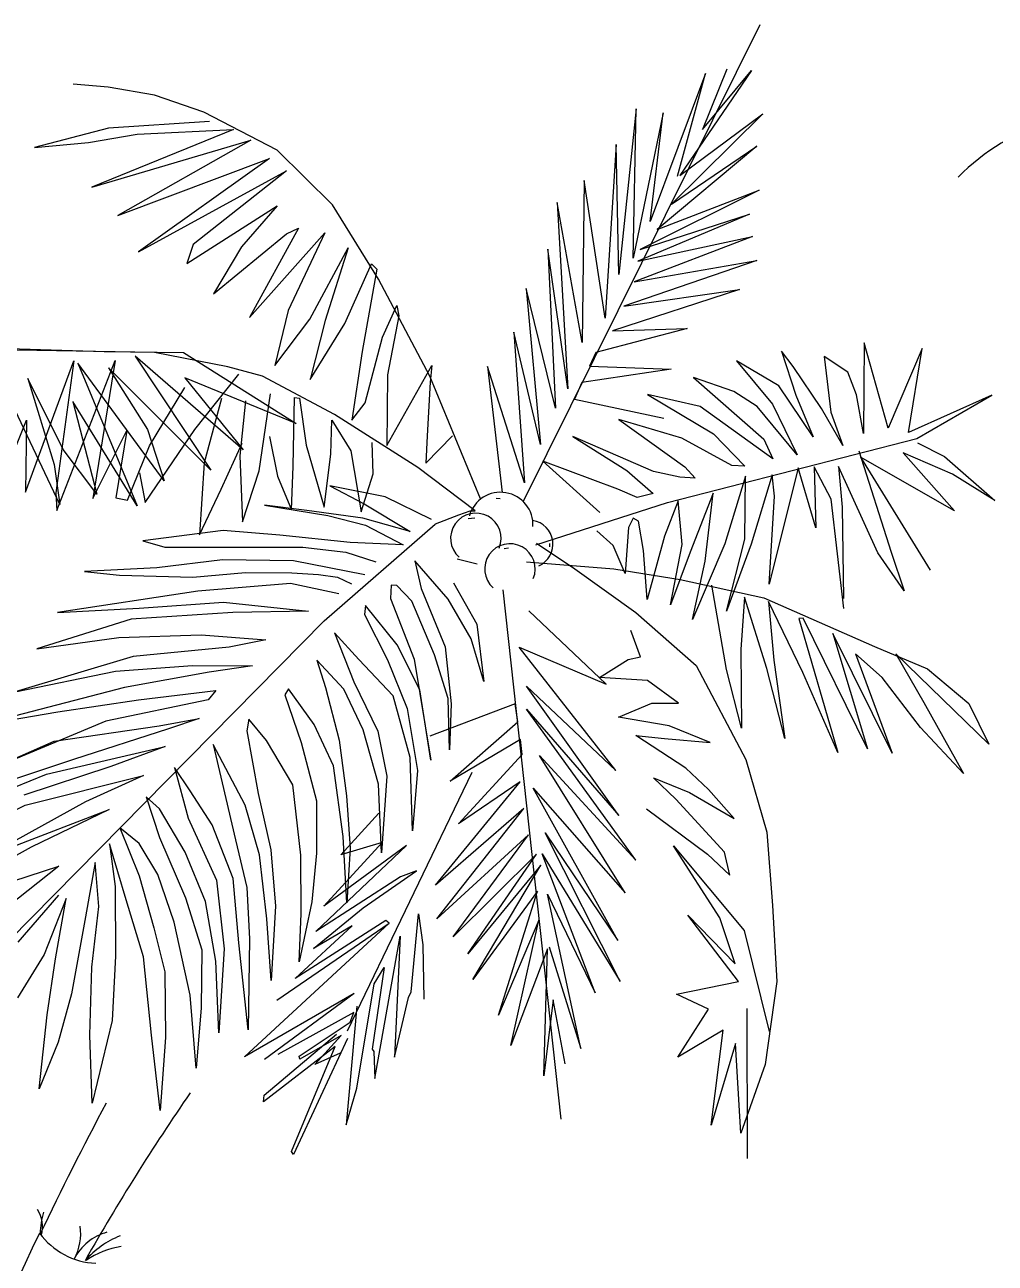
# Model space of a CAD drawing. Header units: millimetres. Extents: x 217.2 to 255.1, y 166.7 to 190.9.
# Drawn here: x 226.934 to 228.297, y 183.662 to 185.4 of the extents above; entities that cross this region are included whole.
import ezdxf

# ---------------------------------------------------------------- set-up
doc = ezdxf.new("R2010")
doc.units = ezdxf.units.MM
doc.layers.add('trees', color=104, linetype='Continuous')

msp = doc.modelspace()

# ---------------------------------------------------------------- linework, layer by layer
at = {"layer": 'trees', "color": 99, "true_color": 0x1a511e}
for p, q in [((227.9664, 185.4001), (227.6341, 184.7308)), ((227.6381, 185.0297), (227.6584, 184.8109)), ((227.6584, 184.8109), (227.621, 184.9688)), ((227.621, 184.9688), (227.6358, 184.7573)), ((227.4123, 184.8695), (227.4367, 184.9617)), ((227.408, 184.9417), (227.3934, 184.8449)), ((227.4428, 184.8094), (227.5057, 184.9217)), ((227.6358, 184.7573), (227.5839, 184.9203)), ((227.5839, 184.9203), (227.6046, 184.7438)), ((227.4435, 184.9086), (227.4428, 184.8094)), ((227.5035, 184.8984), (227.4991, 184.8232)), ((227.5741, 184.7347), (227.5029, 184.9069)), ((227.3934, 184.8449), (227.4123, 184.8695)), ((227.3655, 184.8451), (227.3921, 184.8023)), ((227.4861, 184.7787), (227.3692, 184.853)), ((227.7682, 184.846), (227.8608, 184.7795)), ((227.3292, 184.8102), (227.3545, 184.7229)), ((227.4234, 184.7698), (227.4222, 184.8137)), ((227.4991, 184.8232), (227.4976, 184.7847)), ((227.4976, 184.7847), (227.5347, 184.8231)), ((227.817, 184.7732), (227.7036, 184.8221)), ((227.7036, 184.8221), (227.7794, 184.7746)), ((227.3545, 184.7229), (227.3639, 184.7974)), ((227.3921, 184.8023), (227.4066, 184.7163)), ((227.5667, 184.7177), (227.4861, 184.7787)), ((227.7667, 184.7485), (227.6615, 184.7877)), ((227.6615, 184.7877), (227.7417, 184.7154)), ((227.7794, 184.7746), (227.8165, 184.7423)), ((227.4066, 184.7163), (227.4234, 184.7698)), ((227.4405, 184.7373), (227.3624, 184.7529)), ((227.3624, 184.7529), (227.4106, 184.7276)), ((227.7939, 184.7367), (227.7667, 184.7485)), ((227.8165, 184.7423), (227.7939, 184.7367)), ((227.2707, 184.7257), (227.3598, 184.7111)), ((227.4106, 184.7276), (227.4755, 184.6891)), ((227.5055, 184.7056), (227.4405, 184.7373)), ((227.5742, 184.7342), (227.5741, 184.7347)), ((227.652, 184.6702), (227.8367, 184.7296)), ((227.4089, 184.7076), (227.3303, 184.7182)), ((227.3598, 184.7111), (227.4127, 184.6978)), ((227.4755, 184.6891), (227.4089, 184.7076)), ((227.5433, 184.7117), (227.5104, 184.699)), ((227.5592, 184.7174), (227.5433, 184.7117)), ((227.5665, 184.7175), (227.5592, 184.7174)), ((227.7886, 184.7078), (227.7818, 184.6944)), ((227.7957, 184.7035), (227.7886, 184.7078)), ((227.3547, 184.5637), (227.5104, 184.699)), ((227.4127, 184.6978), (227.4657, 184.6702)), ((227.7602, 184.6693), (227.7375, 184.6899)), ((227.7818, 184.6944), (227.7771, 184.6301)), ((227.3911, 184.6735), (227.2923, 184.6835)), ((227.4657, 184.6702), (227.3911, 184.6735)), ((227.6525, 184.6724), (227.7065, 184.6366)), ((227.3246, 184.6667), (227.3853, 184.6601)), ((227.3853, 184.6601), (227.4274, 184.6464)), ((227.7771, 184.6301), (227.7602, 184.6693)), ((227.4116, 184.6282), (227.3114, 184.6475)), ((227.5285, 184.594), (227.4821, 184.6479)), ((227.4821, 184.6479), (227.4907, 184.6089)), ((227.5413, 184.6507), (227.5696, 184.6436)), ((227.6387, 184.6463), (227.7611, 184.6365)), ((227.7065, 184.6366), (227.7921, 184.5753)), ((227.7611, 184.6365), (227.8544, 184.6214)), ((227.3093, 184.6309), (227.3467, 184.6286)), ((227.3467, 184.6286), (227.3732, 184.6246)), ((227.3732, 184.6246), (227.3932, 184.6153)), ((227.3753, 184.6015), (227.3074, 184.616)), ((227.4485, 184.6134), (227.4478, 184.595)), ((227.4569, 184.6131), (227.4485, 184.6134)), ((227.4777, 184.5913), (227.4569, 184.6131)), ((227.4907, 184.6089), (227.5245, 184.5272)), ((227.5364, 184.6166), (227.5688, 184.5586)), ((227.6875, 183.8642), (227.6058, 184.607)), ((227.2132, 184.5898), (227.3328, 184.5772)), ((227.4129, 184.585), (227.4113, 184.5724)), ((227.4572, 184.5296), (227.4129, 184.585)), ((227.4478, 184.595), (227.4809, 184.5098)), ((227.5095, 184.5156), (227.4777, 184.5913)), ((227.5612, 184.5384), (227.5285, 184.594)), ((227.3328, 184.5772), (227.2266, 184.5754)), ((227.4113, 184.5724), (227.4437, 184.5087)), ((227.7504, 184.4746), (227.642, 184.5776)), ((226.9126, 184.1149), (227.3547, 184.5637)), ((227.5688, 184.5586), (227.5789, 184.4783)), ((227.4034, 184.5094), (227.3694, 184.5467)), ((227.3694, 184.5467), (227.3961, 184.4777)), ((227.5789, 184.4783), (227.5612, 184.5384)), ((227.489, 184.4667), (227.4572, 184.5296)), ((227.5288, 184.4543), (227.5095, 184.5156)), ((227.5245, 184.5272), (227.5329, 184.447)), ((227.7639, 184.3533), (227.6286, 184.5264)), ((227.6286, 184.5264), (227.7504, 184.4746)), ((227.3821, 184.4676), (227.3444, 184.5084)), ((227.3444, 184.5084), (227.3564, 184.4699)), ((227.4516, 184.458), (227.4034, 184.5094)), ((227.4437, 184.5087), (227.4712, 184.4403)), ((227.4809, 184.5098), (227.5045, 184.3681)), ((227.7412, 184.4839), (227.7814, 184.5091)), ((227.8087, 184.4797), (227.7412, 184.4839)), ((227.3564, 184.4699), (227.3757, 184.3961)), ((227.4095, 184.4103), (227.3821, 184.4676)), ((227.3961, 184.4777), (227.4302, 184.4085)), ((227.5045, 184.3681), (227.489, 184.4667)), ((227.6387, 184.472), (227.7639, 184.3533)), ((227.7681, 184.2903), (227.6387, 184.472)), ((227.4754, 184.3718), (227.4516, 184.458)), ((227.6229, 184.447), (227.5031, 184.4017)), ((227.5306, 184.3824), (227.5288, 184.4543)), ((227.5329, 184.447), (227.5306, 184.3824)), ((227.6267, 184.4219), (227.6229, 184.447)), ((227.7923, 184.2278), (227.6386, 184.4397)), ((227.6386, 184.4397), (227.7681, 184.2903)), ((227.5314, 184.3386), (227.6267, 184.4219))]:
    msp.add_line(p, q, dxfattribs=at)
at = {"layer": 'trees', "color": 84, "true_color": 0x2aaf18}
for p, q in [((227.8897, 185.3316), (227.8122, 185.1242)), ((227.8505, 185.1874), (227.8897, 185.3316)), ((227.9543, 185.336), (227.854, 185.1887)), ((227.9199, 185.3379), (227.8856, 185.253)), ((227.8856, 185.253), (227.9543, 185.336)), ((227.0513, 185.3123), (227.0023, 185.3168)), ((227.1165, 185.3015), (227.0513, 185.3123)), ((227.1859, 185.2776), (227.1165, 185.3015)), ((227.7927, 185.2822), (227.7685, 185.0496)), ((227.7882, 185.0724), (227.7927, 185.2822)), ((227.1936, 185.2642), (227.0518, 185.255)), ((227.2886, 185.2243), (227.1859, 185.2776)), ((227.8307, 185.2767), (227.7882, 185.0724)), ((227.8122, 185.1242), (227.8307, 185.2767)), ((227.9702, 185.2751), (227.8422, 185.1481)), ((227.854, 185.1887), (227.9702, 185.2751)), ((227.0518, 185.255), (226.948, 185.2277)), ((227.024, 185.235), (227.0921, 185.2466)), ((227.2275, 185.2532), (227.0286, 185.1721)), ((227.0921, 185.2466), (227.2275, 185.2532)), ((226.948, 185.2277), (227.024, 185.235)), ((227.0286, 185.1721), (227.2516, 185.2383)), ((227.2516, 185.2383), (227.0649, 185.1322)), ((227.7645, 185.2319), (227.749, 184.9881)), ((227.7685, 185.0496), (227.7645, 185.2319)), ((227.9619, 185.2299), (227.8219, 185.1129)), ((227.8422, 185.1481), (227.9619, 185.2299)), ((227.0649, 185.1322), (227.2779, 185.2122)), ((227.2779, 185.2122), (227.0939, 185.0812)), ((227.3664, 185.1472), (227.2886, 185.2243)), ((227.0939, 185.0812), (227.3017, 185.195)), ((227.3017, 185.195), (227.1709, 185.0917)), ((227.9651, 185.168), (227.7981, 185.0846)), ((227.8219, 185.1129), (227.9651, 185.168)), ((227.1618, 185.0652), (227.2889, 185.1461)), ((227.2889, 185.1461), (227.2388, 185.0882)), ((227.1993, 185.0225), (227.3017, 185.1065)), ((227.3186, 185.1145), (227.2499, 184.9892)), ((227.2499, 184.9892), (227.3558, 185.1082)), ((227.3017, 185.1065), (227.3186, 185.1145)), ((227.3558, 185.1082), (227.3041, 184.9992)), ((228.1125, 184.9535), (228.1117, 184.8264)), ((228.1463, 184.8338), (228.1125, 184.9535)), ((227.1166, 184.9403), (226.7857, 184.9458)), ((226.9123, 184.9458), (227.0458, 184.9414)), ((227.0458, 184.9414), (227.1573, 184.9403)), ((227.2408, 184.8036), (227.0896, 184.9351)), ((227.0896, 184.9351), (227.1956, 184.7751)), ((227.1573, 184.9403), (227.3153, 184.8406)), ((228.0896, 184.9124), (228.0563, 184.9343)), ((228.0563, 184.9343), (228.0657, 184.8564)), ((228.194, 184.9456), (228.1463, 184.8338)), ((228.1749, 184.8276), (228.194, 184.9456)), ((226.9836, 184.7266), (226.891, 184.922)), ((227.1301, 184.7601), (227.0091, 184.925)), ((227.0091, 184.925), (227.0924, 184.7251)), ((227.1956, 184.7751), (227.052, 184.9186)), ((227.052, 184.9186), (227.1066, 184.8322)), ((228.0529, 184.8614), (228.0131, 184.9203)), ((226.9883, 184.8039), (226.9387, 184.9037)), ((226.9387, 184.9037), (226.9758, 184.7828)), ((227.3153, 184.8406), (227.1591, 184.9044)), ((227.1591, 184.9044), (227.2408, 184.8036)), ((228.1017, 184.8805), (228.0896, 184.9124)), ((228.0412, 184.8218), (227.9929, 184.8935)), ((228.0166, 184.8804), (228.0412, 184.8218)), ((228.1117, 184.8264), (228.1017, 184.8805)), ((228.2919, 184.8802), (228.1749, 184.8276)), ((228.1866, 184.8194), (228.2919, 184.8802)), ((227.0924, 184.7251), (227.0017, 184.8712)), ((227.0017, 184.8712), (227.0355, 184.7415)), ((228.0827, 184.8098), (228.0529, 184.8614)), ((228.0657, 184.8564), (228.0827, 184.8098)), ((227.1066, 184.8322), (227.1301, 184.7601)), ((227.8367, 184.7296), (228.1866, 184.8194)), ((228.1875, 184.8135), (228.2255, 184.7943)), ((227.0355, 184.7415), (226.9883, 184.8039)), ((228.1053, 184.8019), (228.1504, 184.6599)), ((228.2395, 184.7178), (228.1076, 184.7932)), ((228.1076, 184.7932), (228.2054, 184.6345)), ((228.2366, 184.7693), (228.1672, 184.7992)), ((228.1672, 184.7992), (228.2395, 184.7178)), ((228.2255, 184.7943), (228.2959, 184.7325)), ((226.9758, 184.7828), (226.9836, 184.7266)), ((228.0665, 184.7344), (228.0426, 184.7795)), ((228.0426, 184.7795), (228.0446, 184.6941)), ((228.0764, 184.7803), (228.0819, 184.7231)), ((228.1318, 184.6589), (228.0764, 184.7803)), ((228.2959, 184.7325), (228.2366, 184.7693)), ((228.0842, 184.5807), (228.0665, 184.7344)), ((228.1689, 184.6054), (228.1318, 184.6589)), ((228.1504, 184.6599), (228.1689, 184.6054)), ((227.9717, 184.5958), (228.1271, 184.5275)), ((228.0266, 184.4911), (227.9785, 184.5906)), ((228.0209, 184.5668), (228.0757, 184.3788)), ((228.1174, 184.3837), (228.027, 184.567)), ((228.152, 184.3777), (228.0688, 184.5456)), ((228.0688, 184.5456), (228.1174, 184.3837)), ((228.1377, 184.4838), (228.1006, 184.5173)), ((228.1006, 184.5173), (228.152, 184.3777)), ((228.1271, 184.5275), (228.2015, 184.4962)), ((228.2875, 184.3902), (228.157, 184.517)), ((228.157, 184.517), (228.1963, 184.4488)), ((228.2015, 184.4962), (228.2594, 184.4476)), ((228.0757, 184.3788), (228.0266, 184.4911)), ((228.1919, 184.414), (228.1377, 184.4838)), ((226.9808, 184.4356), (227.094, 184.4524)), ((228.1963, 184.4488), (228.2521, 184.3492)), ((228.2594, 184.4476), (228.2875, 184.3902)), ((228.2521, 184.3492), (228.1919, 184.414)), ((227.0027, 184.3688), (226.8261, 184.3102)), ((227.0553, 184.3589), (226.9332, 184.3187)), ((226.7838, 184.2742), (226.9648, 184.3484)), ((226.9348, 184.305), (227.1009, 184.3464)), ((227.1009, 184.3464), (227.0198, 184.3095)), ((227.3873, 183.9882), (227.5624, 184.351)), ((226.7639, 184.2171), (226.9348, 184.305)), ((227.0198, 184.3095), (226.7728, 184.1729)), ((226.9121, 184.2446), (227.0528, 184.2986)), ((227.1598, 184.2388), (227.1237, 184.2998)), ((227.164, 184.2863), (227.2037, 184.1996)), ((227.7701, 184.0573), (227.6649, 184.2661)), ((226.9435, 184.2457), (226.7737, 184.1533)), ((227.1214, 184.2075), (227.095, 184.2512)), ((227.1881, 184.1695), (227.1598, 184.2388)), ((227.6606, 184.2363), (227.7701, 184.0573)), ((227.7351, 184.0414), (227.6606, 184.2363)), ((227.9099, 184.1465), (227.8452, 184.2479)), ((227.8452, 184.2479), (227.944, 184.1287)), ((226.7743, 184.1513), (226.9821, 184.2192)), ((226.9821, 184.2192), (226.8326, 184.1006)), ((227.095, 184.2058), (227.1154, 184.1325)), ((227.1441, 184.1407), (227.1214, 184.2075)), ((227.2347, 184.1115), (227.2268, 184.2017)), ((227.0611, 184.1905), (227.0616, 184.0929)), ((227.5995, 184.0099), (227.6541, 184.184)), ((226.9251, 184.1124), (226.9822, 184.1786)), ((226.9927, 184.1739), (226.9616, 184.0953)), ((226.9777, 184.089), (226.9927, 184.1739)), ((227.1009, 184.092), (227.0766, 184.1718)), ((227.1601, 184.1747), (227.183, 184.1019)), ((227.2028, 184.0859), (227.1881, 184.1695)), ((227.6683, 184.1797), (227.7351, 184.0414)), ((227.715, 183.9633), (227.6683, 184.1797)), ((227.0284, 184.0776), (227.0384, 184.1624)), ((227.936, 184.0573), (227.865, 184.1504)), ((227.865, 184.1504), (227.9314, 184.0822)), ((227.9838, 184.1641), (227.9899, 184.0573)), ((227.0197, 184.1479), (227.0001, 184.04)), ((227.1154, 184.1325), (227.1312, 184.0707)), ((227.1666, 184.0383), (227.1441, 184.1407)), ((227.2428, 183.9517), (227.4457, 184.1391)), ((227.656, 184.1435), (227.5995, 184.0099)), ((227.6168, 183.9674), (227.656, 184.1435)), ((227.9314, 184.0822), (227.9099, 184.1465)), ((227.2498, 184.1173), (227.2479, 183.9894)), ((227.426, 183.9211), (227.4612, 184.121)), ((227.4612, 184.121), (227.4533, 183.9513)), ((227.944, 184.1287), (227.9794, 183.987)), ((227.183, 184.1019), (227.1821, 184.0205)), ((227.2144, 184.103), (227.207, 183.9854)), ((227.2479, 183.9894), (227.2347, 184.1115)), ((227.668, 184.1029), (227.6168, 183.9674)), ((227.6631, 183.9248), (227.668, 184.1029)), ((227.6703, 184.1058), (227.715, 183.9633)), ((226.9616, 184.0953), (226.9244, 184.0343)), ((226.9661, 184.0106), (226.9777, 184.089)), ((227.0616, 184.0929), (227.057, 184.0025)), ((227.1124, 183.9821), (227.1009, 184.092)), ((227.0258, 183.9819), (227.0284, 184.0776)), ((227.1312, 184.0707), (227.1321, 183.9787)), ((227.4388, 184.0767), (227.4222, 183.9622)), ((227.4007, 183.9074), (227.4249, 184.0542)), ((227.8494, 184.0394), (227.936, 184.0573)), ((227.9899, 184.0573), (227.9735, 183.9406)), ((227.0001, 184.04), (226.9815, 183.9723)), ((227.1748, 183.9356), (227.1666, 184.0383)), ((227.397, 184.0406), (227.2428, 183.9517)), ((227.397, 184.0406), (227.2709, 183.948)), ((227.4533, 183.9513), (227.4732, 184.0347)), ((227.6761, 184.0317), (227.6631, 183.9248)), ((227.6931, 183.9417), (227.6761, 184.0317)), ((227.8939, 184.0186), (227.8494, 184.0394)), ((226.9548, 183.9067), (226.9661, 184.0106)), ((227.1821, 184.0205), (227.1748, 183.9356)), ((227.3963, 184.0138), (227.2895, 183.9548)), ((227.4007, 184.0226), (227.3857, 183.8559)), ((227.851, 183.9509), (227.8939, 184.0186)), ((227.9481, 184.0195), (227.9486, 183.8088)), ((227.057, 184.0025), (227.029, 183.8866)), ((227.3196, 183.9527), (227.3912, 184.0002)), ((227.029, 183.8866), (227.0258, 183.9819)), ((227.1243, 183.8763), (227.1124, 183.9821)), ((227.1321, 183.9787), (227.1243, 183.8763)), ((227.2706, 183.8976), (227.3722, 183.9834)), ((227.3876, 183.9771), (227.3116, 183.8143)), ((227.3787, 183.9816), (227.3207, 183.9485)), ((227.3416, 183.9408), (227.3787, 183.9816)), ((227.9147, 183.9891), (227.851, 183.9509)), ((227.898, 183.8558), (227.9147, 183.9891)), ((226.9815, 183.9723), (226.9548, 183.9067)), ((227.37, 183.9659), (227.2694, 183.8886)), ((227.3087, 183.8187), (227.37, 183.9659)), ((227.4222, 183.9622), (227.4245, 183.9592)), ((227.4245, 183.9592), (227.426, 183.9211)), ((227.9318, 183.9701), (227.898, 183.8558)), ((227.9396, 183.8446), (227.9318, 183.9701)), ((227.3207, 183.9485), (227.3196, 183.9527)), ((227.3773, 183.9565), (227.3416, 183.9408)), ((227.9735, 183.9406), (227.9396, 183.8446)), ((227.3857, 183.8559), (227.4007, 183.9074)), ((227.2694, 183.8886), (227.2706, 183.8976)), ((227.3116, 183.8143), (227.3087, 183.8187))]:
    msp.add_line(p, q, dxfattribs=at)
at = {"layer": 'trees', "color": 97, "true_color": 0x279b30}
for p, q in [((227.7194, 185.1813), (227.7168, 184.9541)), ((227.749, 184.9881), (227.7194, 185.1813)), ((227.7168, 184.9541), (227.6819, 185.1506)), ((227.6819, 185.1506), (227.6969, 184.8893)), ((227.9515, 185.1343), (227.7951, 185.0681)), ((227.7981, 185.0846), (227.9515, 185.1343)), ((227.956, 185.1027), (227.7898, 185.0395)), ((227.7951, 185.0681), (227.956, 185.1027)), ((227.3835, 184.9808), (227.421, 185.0646)), ((227.3349, 184.9021), (227.3835, 184.9808)), ((226.9793, 184.7185), (227.0613, 184.9287)), ((227.8087, 184.8813), (227.9013, 184.8259)), ((227.9844, 184.7909), (227.8825, 184.8643)), ((228.0188, 184.7967), (227.9624, 184.8644)), ((227.1036, 184.7298), (227.173, 184.8322)), ((227.2103, 184.7484), (227.2396, 184.813)), ((227.2778, 184.8224), (227.2893, 184.7664)), ((227.3086, 184.7193), (227.3112, 184.7805)), ((228.0198, 184.778), (227.9791, 184.6148)), ((228.0446, 184.6941), (228.0198, 184.778)), ((228.0819, 184.7231), (228.0834, 184.595)), ((227.8408, 184.586), (227.8572, 184.6705)), ((227.9172, 184.6714), (227.8719, 184.5653)), ((227.9448, 184.5965), (227.9397, 184.5231)), ((227.9785, 184.5906), (227.9859, 184.5082)), ((227.084, 184.5657), (226.9515, 184.5241)), ((226.9515, 184.5241), (227.0663, 184.54)), ((227.0663, 184.54), (227.1822, 184.544)), ((227.0865, 184.5132), (226.9211, 184.464)), ((227.9397, 184.5231), (227.9403, 184.4127)), ((226.9211, 184.464), (227.062, 184.4927)), ((227.9403, 184.4127), (227.9194, 184.4954)), ((227.0743, 184.47), (226.869, 184.4167)), ((226.869, 184.4167), (226.9808, 184.4356)), ((227.0482, 184.4228), (226.8599, 184.3437)), ((226.9757, 184.3948), (227.1231, 184.416)), ((227.3678, 184.36), (227.3405, 184.418)), ((227.3106, 184.3335), (227.2737, 184.3954)), ((227.3222, 184.3927), (227.3439, 184.3109)), ((227.8623, 184.3568), (227.7923, 184.4026)), ((227.2438, 184.3049), (227.1989, 184.3897)), ((227.7773, 184.1818), (227.6568, 184.3744)), ((227.6568, 184.3744), (227.7923, 184.2278)), ((227.1665, 184.3247), (227.1444, 184.3578)), ((227.8939, 184.3267), (227.8623, 184.3568)), ((227.9463, 184.3691), (227.9758, 184.2668)), ((227.2116, 184.3359), (227.2302, 184.2561)), ((227.5111, 184.1927), (227.63, 184.3375)), ((227.7667, 184.1149), (227.6481, 184.3284)), ((227.8674, 184.3225), (227.9301, 184.286)), ((227.9301, 184.286), (227.8939, 184.3267)), ((227.262, 184.3211), (227.2797, 184.2422)), ((227.9165, 184.2389), (227.8484, 184.3131)), ((227.635, 184.3), (227.5111, 184.1927)), ((227.3544, 184.1631), (227.4363, 184.2523)), ((227.5357, 184.1201), (227.6414, 184.2631)), ((227.6525, 184.2362), (227.5357, 184.1201)), ((227.2461, 184.1892), (227.2498, 184.1173)), ((227.2866, 184.1632), (227.2802, 184.0587)), ((227.3395, 184.1036), (227.4096, 184.1605)), ((227.4766, 184.0426), (227.487, 184.1524)), ((227.2802, 184.0587), (227.2743, 184.1453)), ((227.4933, 184.1086), (227.4948, 184.0327))]:
    msp.add_line(p, q, dxfattribs=at)
at = {"layer": 'trees', "color": 97, "true_color": 0x25742c}
for p, q in [((227.4308, 185.0432), (227.3664, 185.1472)), ((227.1709, 185.0917), (227.1618, 185.0652)), ((227.2388, 185.0882), (227.1993, 185.0225)), ((227.3345, 184.987), (227.3885, 185.0872)), ((227.3885, 185.0872), (227.3562, 184.9852)), ((227.6969, 184.8893), (227.6686, 185.085)), ((227.6686, 185.085), (227.6793, 184.8622)), ((227.4284, 185.057), (227.408, 184.9417)), ((227.421, 185.0646), (227.4284, 185.057)), ((227.9619, 185.0691), (227.7754, 185.005)), ((227.7898, 185.0395), (227.9619, 185.0691)), ((227.5029, 184.9069), (227.4308, 185.0432)), ((227.6793, 184.8622), (227.6381, 185.0297)), ((227.9375, 185.0284), (227.7593, 184.9707)), ((227.7754, 185.005), (227.9375, 185.0284)), ((227.4367, 184.9617), (227.4565, 185.0063)), ((227.4565, 185.0063), (227.4597, 184.9915)), ((227.3041, 184.9992), (227.2852, 184.9218)), ((227.2852, 184.9218), (227.3345, 184.987)), ((227.3562, 184.9852), (227.3349, 184.9021)), ((227.4597, 184.9915), (227.4435, 184.9086)), ((227.864, 184.9736), (227.7362, 184.9399)), ((227.7593, 184.9707), (227.864, 184.9736)), ((227.2193, 184.9199), (227.1166, 184.9403)), ((227.7362, 184.9399), (227.7271, 184.9209)), ((228.0131, 184.9203), (227.9966, 184.9418)), ((227.9966, 184.9418), (228.0166, 184.8804)), ((226.9354, 184.7442), (227.0031, 184.9286)), ((227.0031, 184.9286), (226.9781, 184.7432)), ((227.0613, 184.9287), (227.0302, 184.735)), ((227.2682, 184.9071), (227.2193, 184.9199)), ((227.5057, 184.9217), (227.5035, 184.8984)), ((227.8417, 184.9166), (227.7165, 184.8979)), ((227.7271, 184.9209), (227.8417, 184.9166)), ((227.9334, 184.9286), (227.9839, 184.8677)), ((227.9929, 184.8935), (227.9334, 184.9286)), ((227.173, 184.8322), (227.2349, 184.9096)), ((227.3692, 184.853), (227.2682, 184.9071)), ((227.7165, 184.8979), (227.7061, 184.8747)), ((227.8732, 184.9051), (227.9718, 184.8187)), ((227.9296, 184.8853), (227.8732, 184.9051)), ((227.1095, 184.8092), (227.1592, 184.8912)), ((227.2633, 184.7738), (227.2793, 184.8821)), ((227.8825, 184.8643), (227.8087, 184.8813)), ((227.9624, 184.8644), (227.9296, 184.8853)), ((227.2104, 184.8756), (227.1863, 184.7851)), ((227.2444, 184.8721), (227.2363, 184.7949)), ((227.3112, 184.7805), (227.3132, 184.8769)), ((227.3132, 184.8769), (227.3199, 184.8761)), ((227.3199, 184.8761), (227.3292, 184.8102)), ((227.7061, 184.8747), (227.8314, 184.8481)), ((227.9839, 184.8677), (228.0188, 184.7967)), ((226.8871, 184.7217), (226.937, 184.845)), ((226.937, 184.845), (226.9354, 184.7442)), ((227.3639, 184.7974), (227.3655, 184.8451)), ((227.8565, 184.8197), (227.7682, 184.846)), ((227.0302, 184.735), (227.0776, 184.8307)), ((227.0776, 184.8307), (227.0623, 184.736)), ((227.9013, 184.8259), (227.9451, 184.7807)), ((227.0788, 184.733), (227.1095, 184.8092)), ((227.9267, 184.7813), (227.8565, 184.8197)), ((227.9718, 184.8187), (227.9844, 184.7909)), ((227.2363, 184.7949), (227.2399, 184.7026)), ((227.1863, 184.7851), (227.1796, 184.6842)), ((227.2399, 184.7026), (227.2633, 184.7738)), ((227.8608, 184.7795), (227.8756, 184.7635)), ((227.9451, 184.7807), (227.9267, 184.7813)), ((227.0954, 184.7713), (227.1036, 184.7298)), ((227.2893, 184.7664), (227.3086, 184.7193)), ((227.854, 184.7652), (227.817, 184.7732)), ((227.8756, 184.7635), (227.854, 184.7652)), ((227.946, 184.7664), (227.9172, 184.6714)), ((227.945, 184.678), (227.946, 184.7664)), ((227.9833, 184.7685), (227.9542, 184.6711)), ((227.9869, 184.7384), (227.9833, 184.7685)), ((226.9781, 184.7432), (226.9793, 184.7185)), ((227.1796, 184.6842), (227.2103, 184.7484)), ((227.9009, 184.7425), (227.8686, 184.66)), ((227.8896, 184.6472), (227.9009, 184.7425)), ((227.0623, 184.736), (227.0788, 184.733)), ((227.3303, 184.7182), (227.2707, 184.7257)), ((227.8515, 184.7319), (227.8325, 184.6821)), ((227.8572, 184.6705), (227.8515, 184.7319)), ((227.9791, 184.6148), (227.9869, 184.7384)), ((227.2131, 184.6901), (227.1002, 184.6757)), ((227.2923, 184.6835), (227.2131, 184.6901)), ((227.803, 184.6622), (227.7957, 184.7035)), ((227.1002, 184.6757), (227.131, 184.6668)), ((227.8325, 184.6821), (227.8079, 184.5935)), ((227.9195, 184.5769), (227.945, 184.678)), ((227.9542, 184.6711), (227.9195, 184.5769)), ((227.131, 184.6668), (227.2102, 184.6669)), ((227.2102, 184.6669), (227.3246, 184.6667)), ((227.8079, 184.5935), (227.803, 184.6622)), ((227.8686, 184.66), (227.8408, 184.586)), ((227.12, 184.6379), (227.0183, 184.6328)), ((227.2122, 184.6489), (227.12, 184.6379)), ((227.3114, 184.6475), (227.2122, 184.6489)), ((227.8719, 184.5653), (227.8896, 184.6472)), ((227.0183, 184.6328), (227.0672, 184.6277)), ((227.0672, 184.6277), (227.1705, 184.6248)), ((227.1705, 184.6248), (227.2444, 184.6314)), ((227.2444, 184.6314), (227.3093, 184.6309)), ((227.8544, 184.6214), (227.9717, 184.5958)), ((227.1772, 184.6052), (226.9806, 184.5753)), ((227.3074, 184.616), (227.1772, 184.6052)), ((227.9194, 184.4954), (227.8989, 184.6134)), ((227.095, 184.5811), (227.2132, 184.5898)), ((227.976, 184.4967), (227.9448, 184.5965)), ((226.9806, 184.5753), (227.095, 184.5811)), ((227.2266, 184.5754), (227.084, 184.5657)), ((227.7921, 184.5753), (227.877, 184.5007)), ((228.027, 184.567), (228.0209, 184.5668)), ((227.7987, 184.5129), (227.7849, 184.55)), ((227.1822, 184.544), (227.2729, 184.5369)), ((227.2729, 184.5369), (227.2212, 184.5266)), ((227.2212, 184.5266), (227.0865, 184.5132)), ((227.062, 184.4927), (227.1701, 184.501)), ((227.1701, 184.501), (227.2542, 184.5005)), ((227.2542, 184.5005), (227.1932, 184.4914)), ((227.7814, 184.5091), (227.7987, 184.5129)), ((227.877, 184.5007), (227.9463, 184.3691)), ((228.0014, 184.3983), (227.976, 184.4967)), ((227.9859, 184.5082), (228.0014, 184.3983)), ((227.1932, 184.4914), (227.0743, 184.47)), ((227.8519, 184.4481), (227.8087, 184.4797)), ((227.094, 184.4524), (227.2027, 184.4656)), ((227.2027, 184.4656), (227.1917, 184.4528)), ((227.3047, 184.468), (227.2995, 184.4595)), ((227.3405, 184.418), (227.3047, 184.468)), ((227.1917, 184.4528), (227.0482, 184.4228)), ((227.2995, 184.4595), (227.3222, 184.3927)), ((227.7679, 184.4283), (227.8148, 184.4477)), ((227.8148, 184.4477), (227.8519, 184.4481)), ((227.1231, 184.416), (227.1793, 184.4265)), ((227.1793, 184.4265), (227.136, 184.4117)), ((227.4712, 184.4403), (227.4858, 184.3536)), ((227.8387, 184.4161), (227.7679, 184.4283)), ((227.136, 184.4117), (227.0027, 184.3688)), ((227.2489, 184.4255), (227.2461, 184.409)), ((227.2461, 184.409), (227.262, 184.3211)), ((227.2737, 184.3954), (227.2489, 184.4255)), ((227.431, 184.3343), (227.4095, 184.4103)), ((227.8964, 184.3929), (227.8387, 184.4161)), ((226.8599, 184.3437), (226.9757, 184.3948)), ((227.3757, 184.3961), (227.3861, 184.318)), ((227.4302, 184.4085), (227.4425, 184.3456)), ((227.6302, 184.3968), (227.5314, 184.3386)), ((227.6328, 184.3759), (227.6302, 184.3968)), ((227.7923, 184.4026), (227.8322, 184.3984)), ((227.8322, 184.3984), (227.8964, 184.3929)), ((226.9648, 184.3484), (227.1313, 184.3871)), ((227.1313, 184.3871), (227.0553, 184.3589)), ((227.1989, 184.3897), (227.2116, 184.3359)), ((227.5434, 184.2785), (227.6328, 184.3759)), ((227.1444, 184.3578), (227.164, 184.2863)), ((227.3813, 184.2607), (227.3678, 184.36)), ((227.4785, 184.2687), (227.4754, 184.3718)), ((227.4425, 184.3456), (227.435, 184.2379)), ((227.4858, 184.3536), (227.4785, 184.2687)), ((227.8484, 184.3131), (227.8168, 184.3431)), ((227.8168, 184.3431), (227.8674, 184.3225)), ((227.1975, 184.2771), (227.1665, 184.3247)), ((227.3218, 184.2345), (227.3106, 184.3335)), ((227.435, 184.2379), (227.431, 184.3343)), ((227.63, 184.3375), (227.5434, 184.2785)), ((227.6481, 184.3284), (227.7773, 184.1818)), ((227.1237, 184.2998), (227.1048, 184.3163)), ((227.1048, 184.3163), (227.1236, 184.2594)), ((227.2637, 184.2351), (227.2438, 184.3049)), ((227.3439, 184.3109), (227.344, 184.2375)), ((227.3861, 184.318), (227.3911, 184.2443)), ((227.0528, 184.2986), (226.9435, 184.2457)), ((227.3779, 184.2351), (227.4314, 184.2934)), ((227.5126, 184.1453), (227.635, 184.3)), ((227.8073, 184.2998), (227.8926, 184.2359)), ((227.0681, 184.2731), (227.095, 184.2058)), ((227.095, 184.2512), (227.0681, 184.2731)), ((227.2268, 184.2017), (227.1975, 184.2771)), ((227.1236, 184.2594), (227.1601, 184.1747)), ((227.2302, 184.2561), (227.2461, 184.1892)), ((227.4363, 184.2523), (227.3779, 184.2351)), ((227.3865, 184.1675), (227.3813, 184.2607)), ((227.6414, 184.2631), (227.5126, 184.1453)), ((227.6649, 184.2661), (227.7667, 184.1149)), ((227.9758, 184.2668), (227.9838, 184.1641)), ((227.0766, 184.1718), (227.0535, 184.2504)), ((227.0535, 184.2504), (227.0611, 184.1905)), ((227.2743, 184.1453), (227.2637, 184.2351)), ((227.2797, 184.2422), (227.2866, 184.1632)), ((227.344, 184.2375), (227.3372, 184.1693)), ((227.3432, 184.1275), (227.4704, 184.2481)), ((227.4704, 184.2481), (227.3544, 184.1631)), ((227.3911, 184.2443), (227.3865, 184.1675)), ((227.5565, 184.096), (227.6525, 184.2362)), ((227.8926, 184.2359), (227.9242, 184.2067)), ((227.9242, 184.2067), (227.9165, 184.2389)), ((227.0334, 184.2243), (227.0197, 184.1479)), ((227.0384, 184.1624), (227.0334, 184.2243)), ((227.3223, 184.1527), (227.3218, 184.2345)), ((227.6588, 184.2207), (227.5565, 184.096)), ((227.5632, 184.0603), (227.6588, 184.2207)), ((227.4616, 184.2044), (227.3432, 184.1275)), ((227.4096, 184.1605), (227.4845, 184.2126)), ((227.4845, 184.2126), (227.4616, 184.2044)), ((227.2037, 184.1996), (227.2144, 184.103)), ((227.6541, 184.184), (227.5632, 184.0603)), ((227.3372, 184.1693), (227.3198, 184.0847)), ((227.3198, 184.0847), (227.3223, 184.1527)), ((227.487, 184.1524), (227.4933, 184.1086)), ((227.2883, 184.031), (227.4457, 184.1391)), ((227.4411, 184.143), (227.314, 184.0614)), ((227.314, 184.0614), (227.394, 184.1355)), ((227.394, 184.1355), (227.3395, 184.1036)), ((227.4457, 184.1391), (227.4411, 184.143)), ((227.207, 183.9854), (227.2028, 184.0859)), ((227.4249, 184.0542), (227.4388, 184.0767)), ((227.4732, 184.0347), (227.4766, 184.0426)), ((227.3912, 184.0002), (227.3963, 184.0138))]:
    msp.add_line(p, q, dxfattribs=at)
at = {"layer": 'trees', "color": 49, "true_color": 0x594322}
for p, q in [((227.5959, 184.7358), (227.6018, 184.7354)), ((227.5569, 184.7073), (227.5663, 184.7082)), ((227.6709, 184.672), (227.671, 184.6672)), ((227.6075, 184.6648), (227.6134, 184.6661))]:
    msp.add_line(p, q, dxfattribs=at)
at = {"layer": 'trees', "color": 97, "true_color": 0x25742c}
msp.add_arc((228.4685, 184.9638), 0.3157, 79.5633, 135.1685, dxfattribs=at)
at = {"layer": 'trees', "color": 49, "true_color": 0x594322}
msp.add_ellipse((227.6022, 184.6984), major_axis=(-0.0271, 0.0366), ratio=1, start_param=4.018566, end_param=6.936575, dxfattribs=at)
at = {"layer": 'trees', "color": 47, "true_color": 0x8d6a35}
for centre, major_axis, start_param, end_param in [((227.5676, 184.6792), (0.0285, 0.0211), 5.255524, 9.628327), ((227.6423, 184.6712), (0.0269, 0.0199), 4.492513, 7.066924), ((227.6154, 184.6362), (0.0285, 0.0211), 5.255524, 9.628327)]:
    msp.add_ellipse(centre, major_axis=major_axis, ratio=1, start_param=start_param, end_param=end_param, dxfattribs=at)
at = {"layer": 'trees', "color": 42, "true_color": 0xd28328}
for centre, major_axis, start_param, end_param in [((229.7213, 182.1367), (2.495, 1.8476), 1.899736, 1.988984), ((231.1096, 181.7215), (-2.7387, 3.6984), 0.44357, 0.488291), ((226.9119, 183.7131), (-0.0282, 0.038), 3.826206, 4.611948), ((227.0778, 183.6998), (-0.0726, 0.098), 0.65339, 0.902203), ((226.9338, 183.7044), (0.0636, 0.0471), 5.166426, 5.765841), ((231.1084, 181.7293), (3.696, 2.7369), 2.060331, 2.38757), ((227.0387, 183.7652), (0.0832, 0.0616), 3.134153, 4.030802), ((227.0689, 183.635), (0.0585, 0.0434), 1.197045, 2.034466), ((227.1172, 183.5795), (-0.0776, 0.1048), -0.251516, 0.211724), ((227.0852, 183.5742), (-0.0666, 0.09), -0.500278, -0.022585)]:
    msp.add_ellipse(centre, major_axis=major_axis, ratio=1, start_param=start_param, end_param=end_param, dxfattribs=at)
at = {"layer": 'trees', "color": 42, "true_color": 0xd28328, "extrusion": (0, 0, -1)}
msp.add_ellipse((222.5895, 181.7293), major_axis=(-3.696, 2.7369), ratio=1, start_param=2.060331, end_param=2.38757, dxfattribs=at)

doc.saveas('drawing.dxf')
